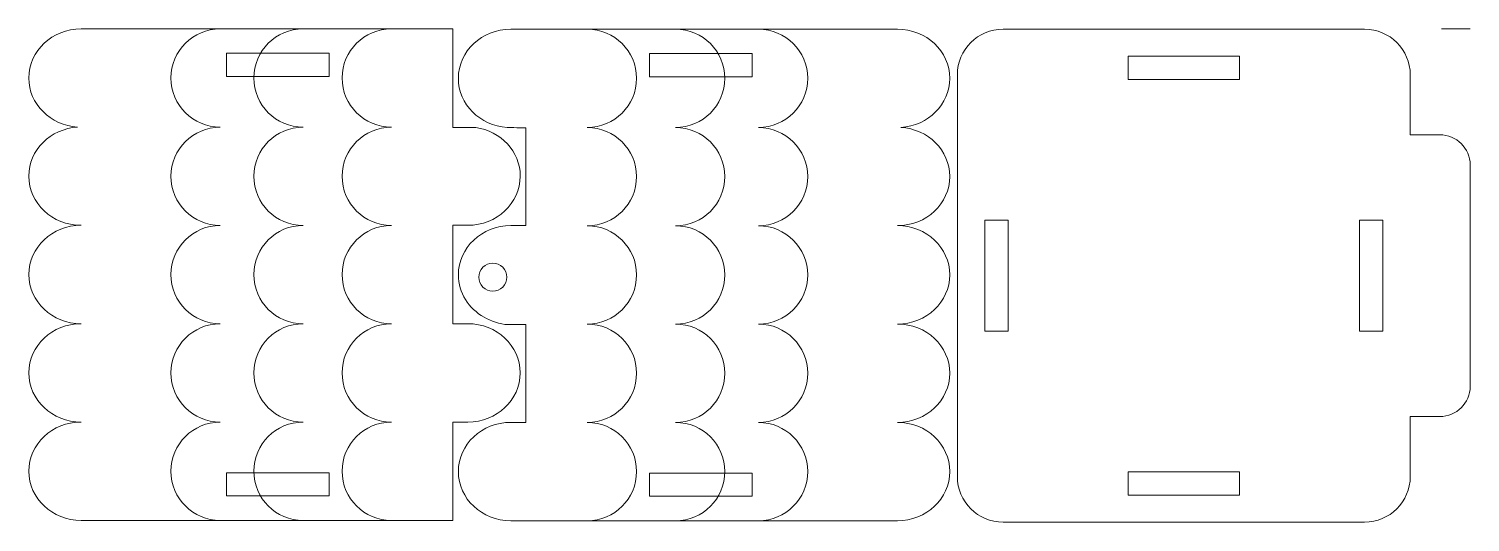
# Model space of a CAD drawing. Header units: centimetres. Extents: x -37 to 30, y -73 to 69.
# Drawn here: x -7.12 to 30.18, y -4.12 to 8.64 of the extents above; entities that cross this region are included whole.
import ezdxf

# ---------------------------------------------------------------- set-up
doc = ezdxf.new("R2010")
doc.units = ezdxf.units.CM
doc.header["$MEASUREMENT"] = 0
doc.layers.add('layer 1', color=7, linetype='Continuous')

msp = doc.modelspace()

# ---------------------------------------------------------------- linework, layer by layer
at = {"layer": 'layer 1', "color": 250, "lineweight": 9}
for points, knots in [([(-5.76297, 8.64444), (-5.76297, 8.64444), (3.85335, 8.64444), (3.85335, 8.64444), (3.85335, 8.64444), (3.85335, 8.64444), (3.85335, 6.09046), (3.85335, 6.09046), (3.85335, 6.09046), (3.85335, 6.09046), (4.44589, 6.09046), (4.44589, 6.09046), (4.44589, 6.09046), (5.09789, 5.99852), (5.59801, 5.47004), (5.59801, 4.832), (5.59801, 4.832), (5.59801, 4.12922), (4.99131, 3.55928), (4.24321, 3.55928), (4.24321, 3.55928), (4.24321, 3.55928), (3.85335, 3.55928), (3.85335, 3.55928), (3.85335, 3.55928), (3.85335, 3.55928), (3.85335, 1.01386), (3.85335, 1.01386), (3.85335, 1.01386), (3.85335, 1.01386), (4.24321, 1.01386), (4.24321, 1.01386), (4.24321, 1.01386), (4.99131, 1.01386), (5.59801, 0.44392), (5.59801, -0.25884), (5.59801, -0.25884), (5.59801, -0.9616), (4.99131, -1.53154), (4.24321, -1.53154), (4.24321, -1.53154), (4.24321, -1.53154), (3.85335, -1.53154), (3.85335, -1.53154), (3.85335, -1.53154), (3.85335, -1.53154), (3.85335, -4.07696), (3.85335, -4.07696), (3.85335, -4.07696), (3.85335, -4.07696), (-5.76297, -4.07696), (-5.76297, -4.07696), (-5.76297, -4.07696), (-6.51107, -4.07696), (-7.11777, -3.50702), (-7.11777, -2.80426), (-7.11777, -2.80426), (-7.11777, -2.10148), (-6.51107, -1.53154), (-5.76297, -1.53154), (-5.76297, -1.53154), (-6.51107, -1.53154), (-7.11777, -0.9616), (-7.11777, -0.25884), (-7.11777, -0.25884), (-7.11777, 0.44392), (-6.51107, 1.01386), (-5.76297, 1.01386), (-5.76297, 1.01386), (-6.51107, 1.01386), (-7.11777, 1.5838), (-7.11777, 2.28658), (-7.11777, 2.28658), (-7.11777, 2.98934), (-6.51107, 3.55928), (-5.76297, 3.55928), (-5.76297, 3.55928), (-6.51107, 3.55928), (-7.11777, 4.12922), (-7.11777, 4.832), (-7.11777, 4.832), (-7.11777, 5.50596), (-6.55977, 6.05778), (-5.85417, 6.10186), (-5.85417, 6.10186), (-6.55977, 6.14594), (-7.11777, 6.69776), (-7.11777, 7.37174), (-7.11777, 7.37174), (-7.11777, 8.0745), (-6.51107, 8.64444), (-5.76297, 8.64444)], [0, 0, 0, 0, 0.04166667, 0.04166667, 0.04166667, 0.04166667, 0.08333333, 0.08333333, 0.08333333, 0.08333333, 0.125, 0.125, 0.125, 0.125, 0.16666667, 0.16666667, 0.16666667, 0.16666667, 0.20833333, 0.20833333, 0.20833333, 0.20833333, 0.25, 0.25, 0.25, 0.25, 0.29166667, 0.29166667, 0.29166667, 0.29166667, 0.33333333, 0.33333333, 0.33333333, 0.33333333, 0.375, 0.375, 0.375, 0.375, 0.41666667, 0.41666667, 0.41666667, 0.41666667, 0.45833333, 0.45833333, 0.45833333, 0.45833333, 0.5, 0.5, 0.5, 0.5, 0.54166667, 0.54166667, 0.54166667, 0.54166667, 0.58333333, 0.58333333, 0.58333333, 0.58333333, 0.625, 0.625, 0.625, 0.625, 0.66666667, 0.66666667, 0.66666667, 0.66666667, 0.70833333, 0.70833333, 0.70833333, 0.70833333, 0.75, 0.75, 0.75, 0.75, 0.79166667, 0.79166667, 0.79166667, 0.79166667, 0.83333333, 0.83333333, 0.83333333, 0.83333333, 0.875, 0.875, 0.875, 0.875, 0.91666667, 0.91666667, 0.91666667, 0.91666667, 1, 1, 1, 1]), ([(15.35727, 8.63588), (15.35727, 8.63588), (5.35109, 8.63588), (5.35109, 8.63588), (5.35109, 8.63588), (4.60299, 8.63588), (3.99629, 8.06594), (3.99629, 7.36318), (3.99629, 7.36318), (3.99629, 6.6892), (4.55429, 6.13738), (5.25989, 6.0933), (5.25989, 6.0933), (5.22229, 6.09096), (5.58497, 6.08558), (5.74095, 6.0819), (5.74095, 6.0819), (5.74095, 6.0819), (5.74095, 3.55072), (5.74095, 3.55072), (5.74095, 3.55072), (5.74095, 3.55072), (5.35109, 3.55072), (5.35109, 3.55072), (5.35109, 3.55072), (4.60299, 3.55072), (3.99629, 2.98078), (3.99629, 2.27802), (3.99629, 2.27802), (3.99629, 1.81132), (4.26375, 1.40276), (4.66261, 1.18142), (4.66261, 1.18142), (4.82483, 1.09138), (5.08199, 0.99108), (5.27131, 0.99108), (5.27131, 0.99108), (5.27131, 0.99108), (5.74095, 0.99108), (5.74095, 0.99108), (5.74095, 0.99108), (5.74095, 0.99108), (5.74095, -1.5401), (5.74095, -1.5401), (5.74095, -1.5401), (5.74095, -1.5401), (5.35109, -1.5401), (5.35109, -1.5401), (5.35109, -1.5401), (4.60299, -1.5401), (3.99629, -2.11004), (3.99629, -2.81282), (3.99629, -2.81282), (3.99629, -3.51558), (4.60299, -4.08552), (5.35109, -4.08552), (5.35109, -4.08552), (5.35109, -4.08552), (15.35727, -4.08552), (15.35727, -4.08552), (15.35727, -4.08552), (16.10537, -4.08552), (16.71207, -3.51558), (16.71207, -2.81282), (16.71207, -2.81282), (16.71207, -2.11004), (16.10537, -1.5401), (15.35727, -1.5401), (15.35727, -1.5401), (16.10537, -1.5401), (16.71207, -0.97016), (16.71207, -0.2674), (16.71207, -0.2674), (16.71207, 0.43536), (16.10537, 1.0053), (15.35727, 1.0053), (15.35727, 1.0053), (16.10537, 1.0053), (16.71207, 1.57524), (16.71207, 2.27802), (16.71207, 2.27802), (16.71207, 2.98078), (16.10537, 3.55072), (15.35727, 3.55072), (15.35727, 3.55072), (16.10537, 3.55072), (16.71207, 4.12066), (16.71207, 4.82344), (16.71207, 4.82344), (16.71207, 5.4974), (16.15407, 6.04922), (15.44847, 6.0933), (15.44847, 6.0933), (16.15407, 6.13738), (16.71207, 6.6892), (16.71207, 7.36318), (16.71207, 7.36318), (16.71207, 8.06594), (16.10537, 8.63588), (15.35727, 8.63588)], [0, 0, 0, 0, 0.03846154, 0.03846154, 0.03846154, 0.03846154, 0.07692308, 0.07692308, 0.07692308, 0.07692308, 0.11538462, 0.11538462, 0.11538462, 0.11538462, 0.15384615, 0.15384615, 0.15384615, 0.15384615, 0.19230769, 0.19230769, 0.19230769, 0.19230769, 0.23076923, 0.23076923, 0.23076923, 0.23076923, 0.26923077, 0.26923077, 0.26923077, 0.26923077, 0.30769231, 0.30769231, 0.30769231, 0.30769231, 0.34615385, 0.34615385, 0.34615385, 0.34615385, 0.38461538, 0.38461538, 0.38461538, 0.38461538, 0.42307692, 0.42307692, 0.42307692, 0.42307692, 0.46153846, 0.46153846, 0.46153846, 0.46153846, 0.5, 0.5, 0.5, 0.5, 0.53846154, 0.53846154, 0.53846154, 0.53846154, 0.57692308, 0.57692308, 0.57692308, 0.57692308, 0.61538462, 0.61538462, 0.61538462, 0.61538462, 0.65384615, 0.65384615, 0.65384615, 0.65384615, 0.69230769, 0.69230769, 0.69230769, 0.69230769, 0.73076923, 0.73076923, 0.73076923, 0.73076923, 0.76923077, 0.76923077, 0.76923077, 0.76923077, 0.80769231, 0.80769231, 0.80769231, 0.80769231, 0.84615385, 0.84615385, 0.84615385, 0.84615385, 0.88461538, 0.88461538, 0.88461538, 0.88461538, 0.92307692, 0.92307692, 0.92307692, 0.92307692, 1, 1, 1, 1]), ([(27.44569, -4.12296), (27.44569, -4.12296), (18.08981, -4.12296), (18.08981, -4.12296), (18.08981, -4.12296), (17.43983, -4.12296), (16.90805, -3.59118), (16.90805, -2.9412), (16.90805, -2.9412), (16.90805, -2.9412), (16.90805, 7.45412), (16.90805, 7.45412), (16.90805, 7.45412), (16.90805, 8.1041), (17.43983, 8.63588), (18.08981, 8.63588), (18.08981, 8.63588), (18.08981, 8.63588), (27.44569, 8.63588), (27.44569, 8.63588), (27.44569, 8.63588), (28.09567, 8.63588), (28.62745, 8.1041), (28.62745, 7.45412), (28.62745, 7.45412), (28.62745, 7.45412), (28.62745, 5.90328), (28.62745, 5.90328), (28.62745, 5.90328), (28.62745, 5.90328), (29.39253, 5.90328), (29.39253, 5.90328), (29.39253, 5.90328), (29.82433, 5.90328), (30.17761, 5.55), (30.17761, 5.1182), (30.17761, 5.1182), (30.17761, 5.1182), (30.17761, -0.60528), (30.17761, -0.60528), (30.17761, -0.60528), (30.17761, -1.03708), (29.82429, -1.39036), (29.39253, -1.39036), (29.39253, -1.39036), (29.39253, -1.39036), (28.62745, -1.39036), (28.62745, -1.39036), (28.62745, -1.39036), (28.62745, -1.39036), (28.62745, -2.9412), (28.62745, -2.9412), (28.62745, -2.9412), (28.62745, -3.59118), (28.09567, -4.12296), (27.44569, -4.12296)], [0, 0, 0, 0, 0.06666667, 0.06666667, 0.06666667, 0.06666667, 0.13333333, 0.13333333, 0.13333333, 0.13333333, 0.2, 0.2, 0.2, 0.2, 0.26666667, 0.26666667, 0.26666667, 0.26666667, 0.33333333, 0.33333333, 0.33333333, 0.33333333, 0.4, 0.4, 0.4, 0.4, 0.46666667, 0.46666667, 0.46666667, 0.46666667, 0.53333333, 0.53333333, 0.53333333, 0.53333333, 0.6, 0.6, 0.6, 0.6, 0.66666667, 0.66666667, 0.66666667, 0.66666667, 0.73333333, 0.73333333, 0.73333333, 0.73333333, 0.8, 0.8, 0.8, 0.8, 0.86666667, 0.86666667, 0.86666667, 0.86666667, 1, 1, 1, 1]), ([(0.65769, 8.01196), (0.65769, 8.01196), (-2.00675, 8.01196), (-2.00675, 8.01196), (-2.00675, 8.01196), (-2.00675, 8.01196), (-2.00675, 7.41198), (-2.00675, 7.41198), (-2.00675, 7.41198), (-2.00675, 7.41198), (0.65769, 7.41198), (0.65769, 7.41198), (0.65769, 7.41198), (0.65769, 7.41198), (0.65769, 8.01196), (0.65769, 8.01196)], [0, 0, 0, 0, 0.2, 0.2, 0.2, 0.2, 0.4, 0.4, 0.4, 0.4, 0.6, 0.6, 0.6, 0.6, 1, 1, 1, 1]), ([(11.60255, 8.00338), (11.60255, 8.00338), (8.93811, 8.00338), (8.93811, 8.00338), (8.93811, 8.00338), (8.93811, 8.00338), (8.93811, 7.40342), (8.93811, 7.40342), (8.93811, 7.40342), (8.93811, 7.40342), (11.60255, 7.4034), (11.60255, 7.4034), (11.60255, 7.4034), (11.60255, 7.4034), (11.60255, 8.00338), (11.60255, 8.00338)], [0, 0, 0, 0, 0.2, 0.2, 0.2, 0.2, 0.4, 0.4, 0.4, 0.4, 0.6, 0.6, 0.6, 0.6, 1, 1, 1, 1]), ([(21.32799, 7.3331), (21.32799, 7.3331), (24.20751, 7.3331), (24.20751, 7.3331), (24.20751, 7.3331), (24.20751, 7.3331), (24.20751, 7.9331), (24.20751, 7.9331), (24.20751, 7.9331), (24.20751, 7.9331), (21.32799, 7.9331), (21.32799, 7.9331), (21.32799, 7.9331), (21.32799, 7.9331), (21.32799, 7.3331), (21.32799, 7.3331)], [0, 0, 0, 0, 0.2, 0.2, 0.2, 0.2, 0.4, 0.4, 0.4, 0.4, 0.6, 0.6, 0.6, 0.6, 1, 1, 1, 1]), ([(18.21953, 0.8167), (18.21953, 0.8167), (18.21953, 3.69622), (18.21953, 3.69622), (18.21953, 3.69622), (18.21953, 3.69622), (17.61953, 3.69622), (17.61953, 3.69622), (17.61953, 3.69622), (17.61953, 3.69622), (17.61953, 0.8167), (17.61953, 0.8167), (17.61953, 0.8167), (17.61953, 0.8167), (18.21953, 0.8167), (18.21953, 0.8167)], [0, 0, 0, 0, 0.2, 0.2, 0.2, 0.2, 0.4, 0.4, 0.4, 0.4, 0.6, 0.6, 0.6, 0.6, 1, 1, 1, 1]), ([(27.31597, 3.69622), (27.31597, 3.69622), (27.31597, 0.8167), (27.31597, 0.8167), (27.31597, 0.8167), (27.31597, 0.8167), (27.91597, 0.8167), (27.91597, 0.8167), (27.91597, 0.8167), (27.91597, 0.8167), (27.91597, 3.69622), (27.91597, 3.69622), (27.91597, 3.69622), (27.91597, 3.69622), (27.31597, 3.69622), (27.31597, 3.69622)], [0, 0, 0, 0, 0.2, 0.2, 0.2, 0.2, 0.4, 0.4, 0.4, 0.4, 0.6, 0.6, 0.6, 0.6, 1, 1, 1, 1]), ([(4.88795, 1.85632), (4.68845, 1.85632), (4.52667, 2.0181), (4.52667, 2.2176), (4.52667, 2.2176), (4.52667, 2.4171), (4.68845, 2.57888), (4.88795, 2.57888), (4.88795, 2.57888), (5.08745, 2.57888), (5.24923, 2.4171), (5.24923, 2.2176), (5.24923, 2.2176), (5.24923, 2.0181), (5.08745, 1.85632), (4.88795, 1.85632)], [0, 0, 0, 0, 0.2, 0.2, 0.2, 0.2, 0.4, 0.4, 0.4, 0.4, 0.6, 0.6, 0.6, 0.6, 1, 1, 1, 1]), ([(0.65769, -2.84446), (0.65769, -2.84446), (-2.00675, -2.84446), (-2.00675, -2.84446), (-2.00675, -2.84446), (-2.00675, -2.84446), (-2.00675, -3.44444), (-2.00675, -3.44444), (-2.00675, -3.44444), (-2.00675, -3.44444), (0.65769, -3.44444), (0.65769, -3.44444), (0.65769, -3.44444), (0.65769, -3.44444), (0.65769, -2.84446), (0.65769, -2.84446)], [0, 0, 0, 0, 0.2, 0.2, 0.2, 0.2, 0.4, 0.4, 0.4, 0.4, 0.6, 0.6, 0.6, 0.6, 1, 1, 1, 1]), ([(11.60255, -2.85302), (11.60255, -2.85302), (8.93811, -2.85302), (8.93811, -2.85302), (8.93811, -2.85302), (8.93811, -2.85302), (8.93811, -3.45298), (8.93811, -3.45298), (8.93811, -3.45298), (8.93811, -3.45298), (11.60255, -3.453), (11.60255, -3.453), (11.60255, -3.453), (11.60255, -3.453), (11.60255, -2.85302), (11.60255, -2.85302)], [0, 0, 0, 0, 0.2, 0.2, 0.2, 0.2, 0.4, 0.4, 0.4, 0.4, 0.6, 0.6, 0.6, 0.6, 1, 1, 1, 1]), ([(24.20751, -2.82018), (24.20751, -2.82018), (21.32799, -2.82018), (21.32799, -2.82018), (21.32799, -2.82018), (21.32799, -2.82018), (21.32799, -3.42018), (21.32799, -3.42018), (21.32799, -3.42018), (21.32799, -3.42018), (24.20751, -3.42018), (24.20751, -3.42018), (24.20751, -3.42018), (24.20751, -3.42018), (24.20751, -2.82018), (24.20751, -2.82018)], [0, 0, 0, 0, 0.2, 0.2, 0.2, 0.2, 0.4, 0.4, 0.4, 0.4, 0.6, 0.6, 0.6, 0.6, 1, 1, 1, 1])]:
    msp.add_open_spline(points, degree=3, knots=knots, dxfattribs=at)
at = {"layer": 'layer 1', "color": 242, "lineweight": 9}
for points in [[(-2.16497, 8.64444), (-2.86865, 8.64444), (-3.43932, 8.07477), (-3.43932, 7.37229), (-3.43932, 7.37229), (-3.43932, 6.66983), (-2.86865, 6.10015), (-2.16497, 6.10015)], [(-0.02143, 8.64444), (-0.72511, 8.64444), (-1.29578, 8.07477), (-1.29578, 7.37229), (-1.29578, 7.37229), (-1.29578, 6.66983), (-0.72511, 6.10015), (-0.02143, 6.10015)], [(2.26269, 8.64444), (1.559, 8.64444), (0.98834, 8.07477), (0.98834, 7.37229), (0.98834, 7.37229), (0.98834, 6.66983), (1.559, 6.10015), (2.26269, 6.10015)], [(7.33311, 8.63588), (8.03679, 8.63588), (8.60746, 8.06621), (8.60746, 7.36373), (8.60746, 7.36373), (8.60746, 6.66127), (8.03679, 6.09159), (7.33311, 6.09159)], [(9.61723, 8.63588), (10.32091, 8.63588), (10.89158, 8.06621), (10.89158, 7.36373), (10.89158, 7.36373), (10.89158, 6.66127), (10.32091, 6.09159), (9.61723, 6.09159)], [(11.76077, 8.63588), (12.46445, 8.63588), (13.03512, 8.06621), (13.03512, 7.36373), (13.03512, 7.36373), (13.03512, 6.66127), (12.46445, 6.09159), (11.76077, 6.09159)], [(-2.16497, 6.10015), (-2.86865, 6.10015), (-3.43932, 5.53048), (-3.43932, 4.828), (-3.43932, 4.828), (-3.43932, 4.12554), (-2.86865, 3.55586), (-2.16497, 3.55586)], [(-0.02143, 6.10015), (-0.72511, 6.10015), (-1.29578, 5.53048), (-1.29578, 4.828), (-1.29578, 4.828), (-1.29578, 4.12554), (-0.72511, 3.55586), (-0.02143, 3.55586)], [(2.26269, 6.10015), (1.559, 6.10015), (0.98834, 5.53048), (0.98834, 4.828), (0.98834, 4.828), (0.98834, 4.12554), (1.559, 3.55586), (2.26269, 3.55586)], [(7.33311, 6.09159), (8.03679, 6.09159), (8.60746, 5.52192), (8.60746, 4.81944), (8.60746, 4.81944), (8.60746, 4.11698), (8.03679, 3.5473), (7.33311, 3.5473)], [(9.61723, 6.09159), (10.32091, 6.09159), (10.89158, 5.52192), (10.89158, 4.81944), (10.89158, 4.81944), (10.89158, 4.11698), (10.32091, 3.5473), (9.61723, 3.5473)], [(11.76077, 6.09159), (12.46445, 6.09159), (13.03512, 5.52192), (13.03512, 4.81944), (13.03512, 4.81944), (13.03512, 4.11698), (12.46445, 3.5473), (11.76077, 3.5473)], [(-2.16497, 3.55588), (-2.86865, 3.55588), (-3.43932, 2.9862), (-3.43932, 2.28372), (-3.43932, 2.28372), (-3.43932, 1.58126), (-2.86865, 1.01159), (-2.16497, 1.01159)], [(-0.02143, 3.55588), (-0.72511, 3.55588), (-1.29578, 2.9862), (-1.29578, 2.28372), (-1.29578, 2.28372), (-1.29578, 1.58126), (-0.72511, 1.01159), (-0.02143, 1.01159)], [(2.26269, 3.55588), (1.559, 3.55588), (0.98834, 2.9862), (0.98834, 2.28372), (0.98834, 2.28372), (0.98834, 1.58126), (1.559, 1.01159), (2.26269, 1.01159)], [(7.33311, 3.54732), (8.03679, 3.54732), (8.60746, 2.97764), (8.60746, 2.27516), (8.60746, 2.27516), (8.60746, 1.5727), (8.03679, 1.00303), (7.33311, 1.00303)], [(9.61723, 3.54732), (10.32091, 3.54732), (10.89158, 2.97764), (10.89158, 2.27516), (10.89158, 2.27516), (10.89158, 1.5727), (10.32091, 1.00303), (9.61723, 1.00303)], [(11.76077, 3.54732), (12.46445, 3.54732), (13.03512, 2.97764), (13.03512, 2.27516), (13.03512, 2.27516), (13.03512, 1.5727), (12.46445, 1.00303), (11.76077, 1.00303)], [(-2.16497, 1.0116), (-2.86865, 1.0116), (-3.43932, 0.44193), (-3.43932, -0.26055), (-3.43932, -0.26055), (-3.43932, -0.96301), (-2.86865, -1.53269), (-2.16497, -1.53269)], [(-0.02143, 1.0116), (-0.72511, 1.0116), (-1.29578, 0.44193), (-1.29578, -0.26055), (-1.29578, -0.26055), (-1.29578, -0.96301), (-0.72511, -1.53269), (-0.02143, -1.53269)], [(2.26269, 1.0116), (1.559, 1.0116), (0.98834, 0.44193), (0.98834, -0.26055), (0.98834, -0.26055), (0.98834, -0.96301), (1.559, -1.53269), (2.26269, -1.53269)], [(7.33311, 1.00304), (8.03679, 1.00304), (8.60746, 0.43337), (8.60746, -0.26911), (8.60746, -0.26911), (8.60746, -0.97157), (8.03679, -1.54125), (7.33311, -1.54125)], [(9.61723, 1.00304), (10.32091, 1.00304), (10.89158, 0.43337), (10.89158, -0.26911), (10.89158, -0.26911), (10.89158, -0.97157), (10.32091, -1.54125), (9.61723, -1.54125)], [(11.76077, 1.00304), (12.46445, 1.00304), (13.03512, 0.43337), (13.03512, -0.26911), (13.03512, -0.26911), (13.03512, -0.97157), (12.46445, -1.54125), (11.76077, -1.54125)], [(-2.16497, -1.53267), (-2.86865, -1.53267), (-3.43932, -2.10235), (-3.43932, -2.80482), (-3.43932, -2.80482), (-3.43932, -3.50729), (-2.86865, -4.07696), (-2.16497, -4.07696)], [(-0.02143, -1.53267), (-0.72511, -1.53267), (-1.29578, -2.10235), (-1.29578, -2.80482), (-1.29578, -2.80482), (-1.29578, -3.50729), (-0.72511, -4.07696), (-0.02143, -4.07696)], [(2.26269, -1.53267), (1.559, -1.53267), (0.98834, -2.10235), (0.98834, -2.80482), (0.98834, -2.80482), (0.98834, -3.50729), (1.559, -4.07696), (2.26269, -4.07696)], [(7.33311, -1.54123), (8.03679, -1.54123), (8.60746, -2.11091), (8.60746, -2.81338), (8.60746, -2.81338), (8.60746, -3.51585), (8.03679, -4.08552), (7.33311, -4.08552)], [(9.61723, -1.54123), (10.32091, -1.54123), (10.89158, -2.11091), (10.89158, -2.81338), (10.89158, -2.81338), (10.89158, -3.51585), (10.32091, -4.08552), (9.61723, -4.08552)], [(11.76077, -1.54123), (12.46445, -1.54123), (13.03512, -2.11091), (13.03512, -2.81338), (13.03512, -2.81338), (13.03512, -3.51585), (12.46445, -4.08552), (11.76077, -4.08552)]]:
    msp.add_open_spline(points, degree=3, knots=[0, 0, 0, 0, 0.33333333, 0.33333333, 0.33333333, 0.33333333, 1, 1, 1, 1], dxfattribs=at)
at = {"layer": 'layer 1', "color": 250, "lineweight": 9}
msp.add_open_spline([(30.17761, 8.64448), (30.17761, 8.64448), (29.43535, 8.64448), (29.43535, 8.64448)], degree=3, dxfattribs=at)

doc.saveas('drawing.dxf')
